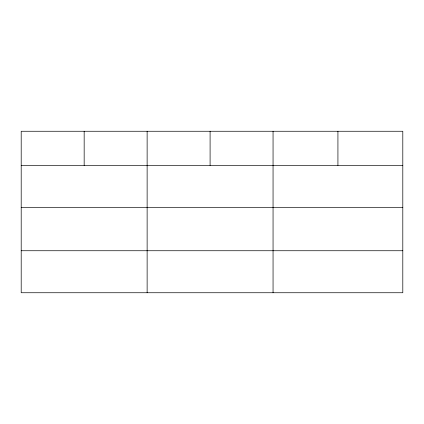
<?xml version="1.0" encoding="UTF-8"?>
<svg xmlns="http://www.w3.org/2000/svg" width="424" height="424" viewBox="0 0 424 424"><rect width="100%" height="100%" fill="white"/><g stroke="black" fill="none" stroke-linecap="round" stroke-linejoin="round"><path stroke-width="0.64" d="M402.8 207.463L402.8 131.26L21.2 131.26L21.2 292.74L402.8 292.74L402.8 207.463L21.2 207.463M21.2 165.461L402.8 165.461M21.2 250.738L402.8 250.738M337.928 131.26L337.928 165.461M273.056 131.26L273.056 292.74M210.092 131.26L210.092 165.461M147.128 131.26L147.128 292.74M84.164 131.26L84.164 165.461"/></g></svg>
